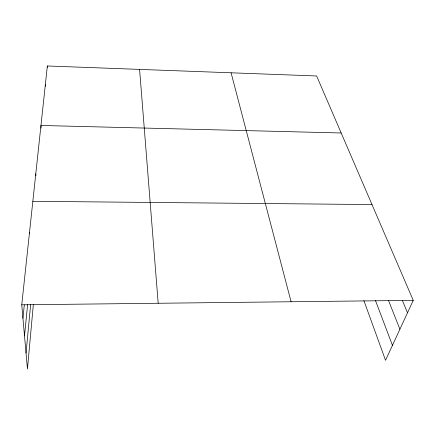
<?xml version="1.0" encoding="UTF-8"?>
<svg xmlns="http://www.w3.org/2000/svg" width="435" height="435" viewBox="0 0 435 435"><rect width="100%" height="100%" fill="white"/><g stroke="black" fill="none" stroke-linecap="round" stroke-linejoin="round"><path stroke-width="0.65" d="M33.375 304.185L27.448 369.027L21.75 304.815L47.339 65.973L316.637 75.973L413.25 300.367L385.535 360.3L363.883 300.585M26.035 353.1L30.673 304.326M24.507 335.847L27.617 304.467M22.941 318.208L24.322 304.843M21.75 304.815L413.25 300.367M32.837 201.307L372.001 204.559M341.181 132.98L40.966 125.47L41.097 128.156M402.304 300.291L407.503 312.798M388.509 300.482L399.906 329.224M375.438 300.416L392.446 345.357M231.088 72.797L291.091 301.754M139.591 69.399L158.182 303.266M29.509 232.393L29.602 233.731M35.784 173.815L35.898 175.778M45.37 84.33L45.452 86.282M47.339 65.973L47.393 67.327"/></g></svg>
